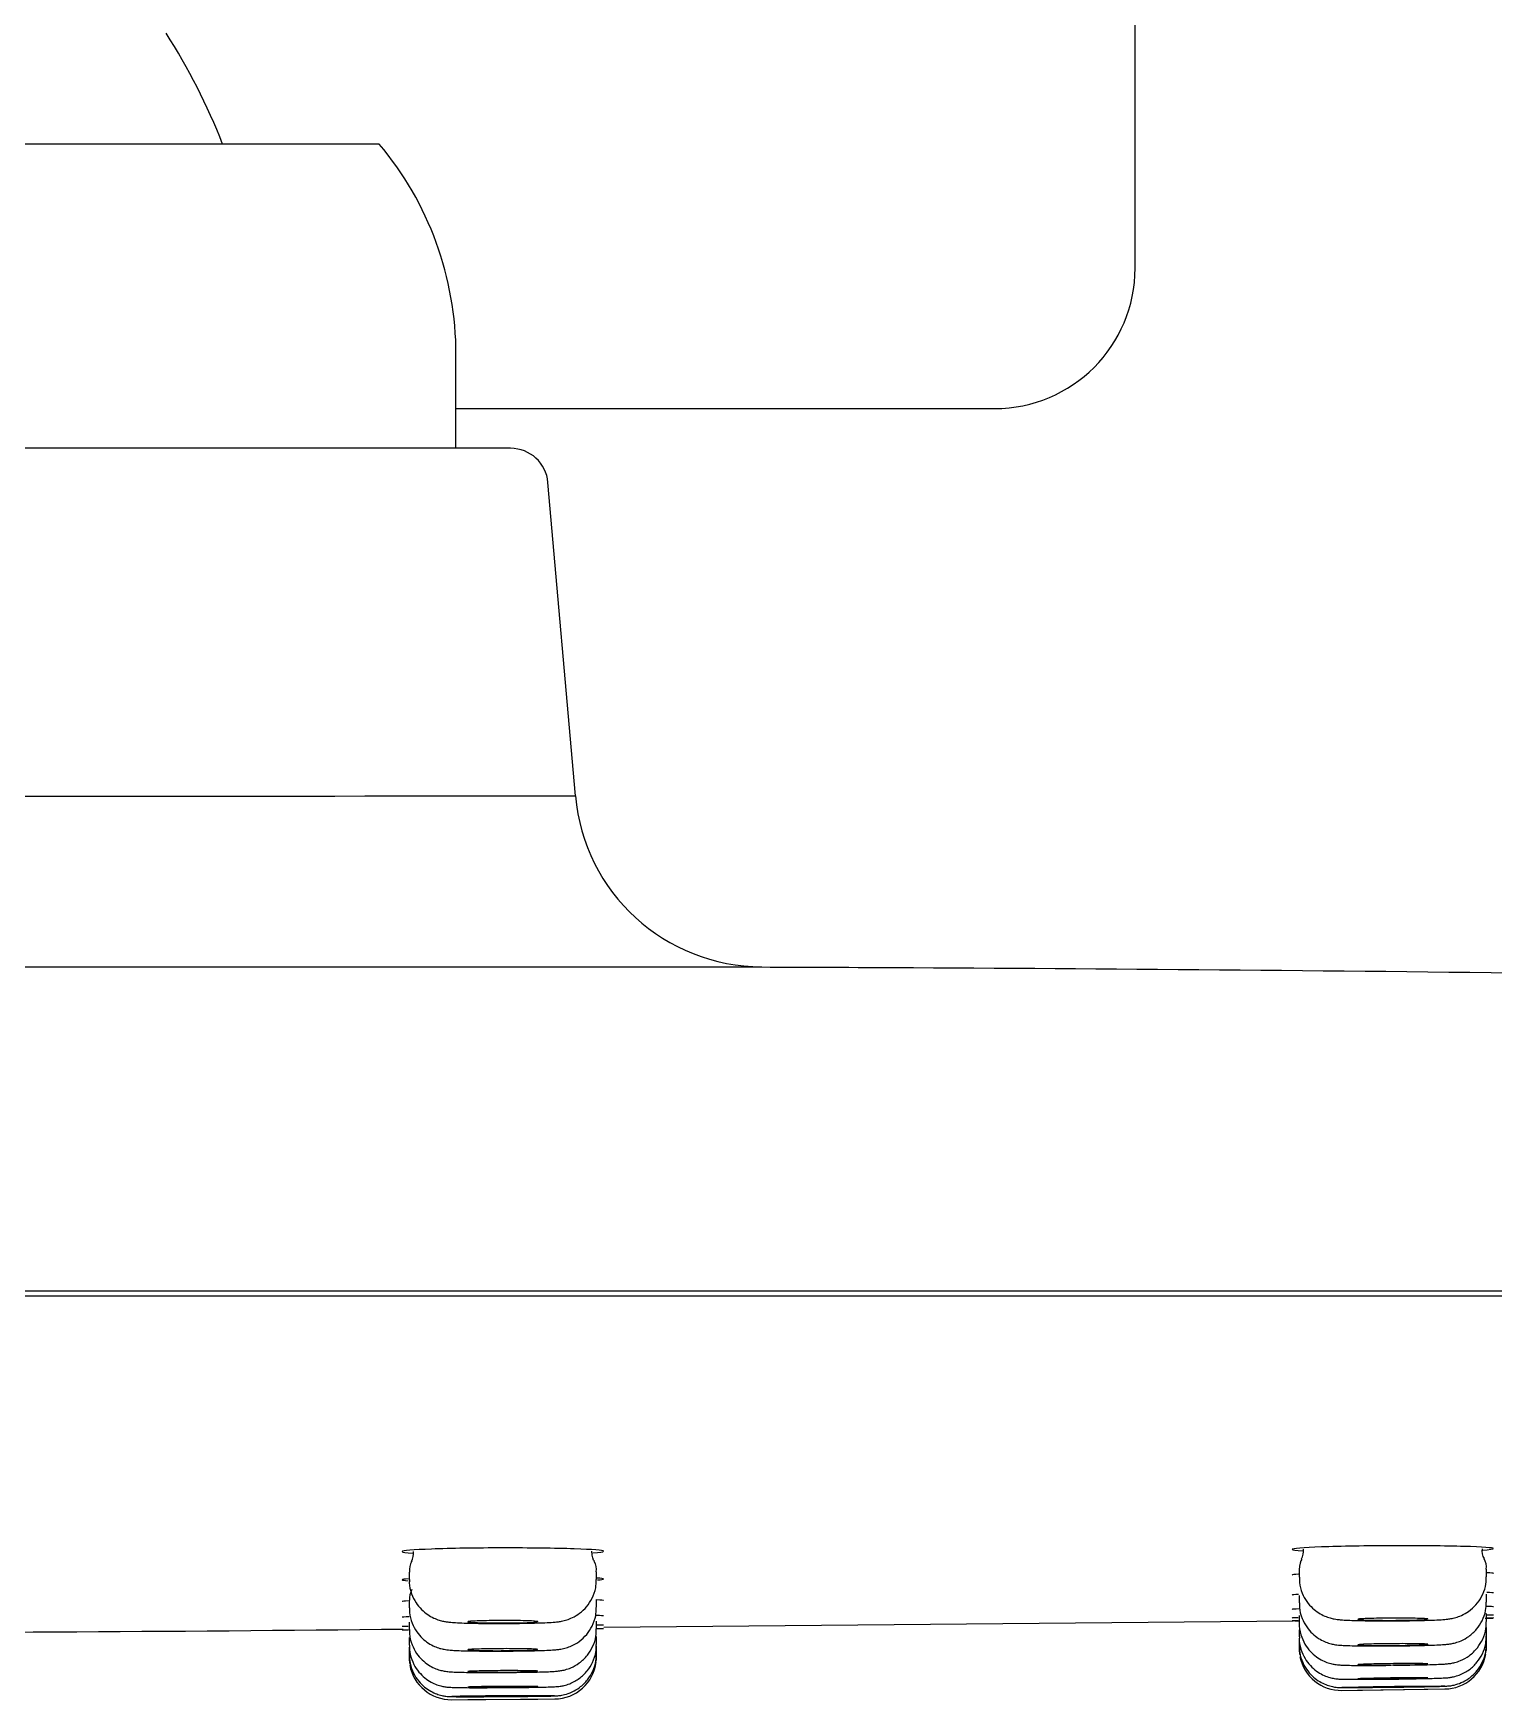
# Model space of a CAD drawing. Header units: millimetres. Extents: x -60 to 7633, y -2614 to 2146.
# Drawn here: x 1226.98 to 1258.16, y -2076.88 to -2041.29 of the extents above; entities that cross this region are included whole.
import ezdxf

# ---------------------------------------------------------------- set-up
doc = ezdxf.new("R2010")
doc.units = ezdxf.units.MM
doc.layers.get('0').update_dxf_attribs({"color": 250})

msp = doc.modelspace()

# ---------------------------------------------------------------- linework, layer by layer
at = {"linetype": 'Continuous'}
for p, q in [((1250.506, -2046.303), (1250.506, -1987.303)), ((1234.368, -2043.653), (1221.429, -2043.653)), ((1236.006, -2050.153), (1236.006, -2048.153)), ((1236.006, -2049.303), (1247.506, -2049.303)), ((1237.173, -2050.153), (1198.84, -2050.153)), ((1238.556, -2057.574), (1237.97, -2050.883)), ((1331.306, -2068.153), (1104.706, -2068.153)), ((1111.768, -2068.253), (1324.024, -2068.253)), ((1235.006, -2074.155), (1235.006, -2074.318)), ((1239.006, -2074.313), (1239.006, -2074.147)), ((1254.006, -2074.105), (1254.006, -2074.266)), ((1258.006, -2074.258), (1258.006, -2074.09)), ((1258.006, -2074.796), (1258.006, -2074.624)), ((1235.006, -2074.755), (1235.006, -2074.916)), ((1239.006, -2074.908), (1239.006, -2074.74)), ((1254.006, -2074.655), (1254.006, -2074.812)), ((1235.006, -2075.222), (1235.006, -2075.382)), ((1239.006, -2075.37), (1239.006, -2075.201)), ((1239.163, -2075.332), (1253.879, -2075.194)), ((1254.006, -2075.082), (1254.006, -2075.237)), ((1258.006, -2075.214), (1258.006, -2075.04)), ((1258.006, -2075.337), (1258.006, -2075.336)), ((1258.006, -2075.513), (1258.006, -2075.337)), ((1234.857, -2075.388), (1234.994, -2075.387)), ((1235.006, -2075.555), (1235.006, -2075.556)), ((1235.006, -2075.556), (1235.006, -2075.715)), ((1239.006, -2075.53), (1239.006, -2075.53)), ((1239.006, -2075.701), (1239.006, -2075.53)), ((1239.014, -2075.358), (1239.156, -2075.357)), ((1254.006, -2075.387), (1254.006, -2075.387)), ((1254.006, -2075.387), (1254.006, -2075.54)), ((1254.006, -2075.57), (1254.006, -2075.57)), ((1254.006, -2075.57), (1254.006, -2075.722)), ((1258.006, -2075.515), (1258.006, -2075.515)), ((1258.006, -2075.692), (1258.006, -2075.515)), ((1258.006, -2075.752), (1258.006, -2075.692)), ((1235.006, -2075.756), (1235.006, -2075.756)), ((1235.006, -2075.756), (1235.006, -2075.914)), ((1235.006, -2075.914), (1235.006, -2075.98)), ((1239.006, -2075.728), (1239.006, -2075.728)), ((1239.006, -2075.899), (1239.006, -2075.728)), ((1239.006, -2075.965), (1239.006, -2075.899)), ((1254.006, -2075.722), (1254.006, -2075.783)), ((1254.919, -2076.683), (1257.12, -2076.651)), ((1255.256, -2076.678), (1256.756, -2076.657)), ((1256.747, -2076.657), (1257.14, -2076.651)), ((1235.913, -2076.881), (1238.113, -2076.865)), ((1236.256, -2076.878), (1237.756, -2076.867))]:
    msp.add_line(p, q, dxfattribs=at)
for centre, radius, start, end in [((1218.006, -2048.803), 14, 21.5835, 32.4617), ((1229.006, -2048.153), 7, 0, 40.0052), ((1247.506, -2046.303), 3, 270, 0), ((1237.173, -2050.953), 0.8, 5, 90), ((1223.164, 16816.184), 18873.766, 269.9219634, 270.0467252), ((1242.541, -2057.227), 4, 185.0025, 269.9669), ((1225.639, 31288.039), 33349.27, 269.9447825, 270.0289889), ((1235.346, -2074.105), 0.336, 147.4797, 188.436), ((1234.782, -2073.76), 0.319, 328.5475, 7.6177), ((1238.685, -2074.098), 0.319, 350.7748, 32.4577), ((1253.773, -2073.705), 0.329, 328.8045, 6.7544), ((1258.191, -2073.708), 0.284, 169.3276, 214.372), ((1257.689, -2074.04), 0.316, 350.6325, 32.7656), ((1235.361, -2074.722), 0.351, 147.0161, 185.498), ((1257.664, -2075.294), 0.337, 352.6745, 6.9891), ((1218.223, -473.323), 1602.136, 270.0638, 270.595667), ((1235.906, -2075.981), 0.9, 179.759, 188.146), ((1238.106, -2075.965), 0.9, 355.1094, 0.2702), ((1254.906, -2075.783), 0.9, 179.7733, 188.3672), ((1254.906, -2075.783), 0.9, 191.2893, 270.8227), ((1257.106, -2075.752), 0.9, 270.8283, 349.8943), ((1257.106, -2075.752), 0.9, 354.6853, 0.2849), ((1235.906, -2075.981), 0.9, 190.1454, 270.4124), ((1238.106, -2075.965), 0.9, 270.4137, 353.0192)]:
    msp.add_arc(centre, radius, start, end, dxfattribs=at)
for points, knots in [([(1331.628, -2062.935), (1321.261, -2062.63), (1303.558, -2062.118), (1274.624, -2061.568), (1253.79, -2061.279), (1243.695, -2061.242), (1242.492, -2061.238)], [0, 0, 0, 0, 0.317256, 0.640857, 0.963208, 1, 1, 1, 1]), ([(1239.156, -2073.711), (1239.156, -2073.691), (1238.924, -2073.672), (1238.13, -2073.646), (1237.569, -2073.639), (1236.447, -2073.64), (1235.888, -2073.649), (1235.085, -2073.679), (1234.857, -2073.699), (1234.856, -2073.731), (1234.937, -2073.742), (1235.085, -2073.752)], [0, 0, 0, 0, 0.125, 0.125, 0.25, 0.25, 0.375, 0.375, 0.5, 0.5, 0.5737726, 0.5737726, 0.5737726, 0.5737726]), ([(1258.156, -2073.653), (1258.156, -2073.636), (1257.924, -2073.619), (1257.13, -2073.597), (1256.568, -2073.591), (1255.447, -2073.595), (1254.888, -2073.604), (1254.085, -2073.633), (1253.857, -2073.651), (1253.856, -2073.68), (1253.937, -2073.69), (1254.085, -2073.699)], [0, 0, 0, 0, 0.125, 0.125, 0.25, 0.25, 0.375, 0.375, 0.5, 0.5, 0.5737706, 0.5737706, 0.5737706, 0.5737706]), ([(1254.014, -2074.266), (1254.012, -2074.306), (1254.008, -2074.414), (1254.062, -2074.6), (1254.161, -2074.784), (1254.285, -2074.925), (1254.417, -2075.027), (1254.546, -2075.095), (1254.662, -2075.136), (1254.755, -2075.157), (1254.833, -2075.169), (1254.919, -2075.177), (1255.04, -2075.184), (1255.232, -2075.19), (1255.475, -2075.195), (1255.748, -2075.197), (1255.917, -2075.197), (1256.01, -2075.197)], [0, 0, 0, 0, 0.037588, 0.118244, 0.189082, 0.252569, 0.309511, 0.359942, 0.403264, 0.440189, 0.474591, 0.525964, 0.613711, 0.711193, 0.81421, 0.91326, 1, 1, 1, 1]), ([(1256.01, -2075.197), (1256.064, -2075.196), (1256.198, -2075.196), (1256.438, -2075.193), (1256.691, -2075.187), (1256.91, -2075.18), (1257.058, -2075.172), (1257.156, -2075.163), (1257.242, -2075.152), (1257.351, -2075.129), (1257.486, -2075.08), (1257.636, -2074.995), (1257.788, -2074.859), (1257.912, -2074.678), (1257.993, -2074.47), (1258, -2074.334), (1258.002, -2074.26)], [0, 0, 0, 0, 0.050399, 0.147502, 0.245538, 0.345042, 0.447518, 0.507646, 0.552957, 0.599332, 0.643473, 0.705039, 0.778168, 0.850876, 0.930159, 1, 1, 1, 1]), ([(1234.984, -2074.299), (1234.901, -2074.306), (1234.857, -2074.313), (1234.856, -2074.327), (1234.902, -2074.334), (1234.988, -2074.34)], [0.4450983, 0.4450983, 0.4450983, 0.4450983, 0.5, 0.5, 0.5555663, 0.5555663, 0.5555663, 0.5555663]), ([(1235.013, -2074.316), (1235.011, -2074.341), (1235.003, -2074.438), (1235.049, -2074.615), (1235.142, -2074.807), (1235.263, -2074.956), (1235.394, -2075.064), (1235.524, -2075.138), (1235.643, -2075.183), (1235.741, -2075.207), (1235.824, -2075.22), (1235.912, -2075.23), (1236.036, -2075.238), (1236.229, -2075.245), (1236.473, -2075.251), (1236.747, -2075.254), (1236.915, -2075.254), (1237.007, -2075.254)], [0, 0, 0, 0, 0.023195, 0.106037, 0.178511, 0.243364, 0.30162, 0.353434, 0.398356, 0.436909, 0.473307, 0.525111, 0.612314, 0.710637, 0.814676, 0.914405, 1, 1, 1, 1]), ([(1237.007, -2075.254), (1237.061, -2075.254), (1237.195, -2075.253), (1237.436, -2075.25), (1237.69, -2075.245), (1237.911, -2075.237), (1238.061, -2075.229), (1238.164, -2075.219), (1238.254, -2075.207), (1238.369, -2075.18), (1238.506, -2075.126), (1238.655, -2075.037), (1238.803, -2074.897), (1238.922, -2074.714), (1238.996, -2074.51), (1239, -2074.381), (1239.001, -2074.315)], [0, 0, 0, 0, 0.050577, 0.148036, 0.246496, 0.346532, 0.449947, 0.510028, 0.557227, 0.604218, 0.650809, 0.713253, 0.784372, 0.858378, 0.938173, 1, 1, 1, 1]), ([(1235.014, -2074.916), (1235.012, -2074.953), (1235.007, -2075.059), (1235.059, -2075.242), (1235.157, -2075.428), (1235.28, -2075.571), (1235.412, -2075.674), (1235.541, -2075.743), (1235.657, -2075.785), (1235.75, -2075.806), (1235.823, -2075.817), (1235.896, -2075.824), (1235.997, -2075.83), (1236.156, -2075.836), (1236.378, -2075.84), (1236.633, -2075.843), (1236.859, -2075.843), (1236.977, -2075.843), (1237.011, -2075.843)], [0, 0, 0, 0, 0.034439, 0.115191, 0.186031, 0.249467, 0.30633, 0.356651, 0.399791, 0.435644, 0.466823, 0.509, 0.581359, 0.679591, 0.773353, 0.871855, 0.968905, 1, 1, 1, 1]), ([(1237.011, -2075.843), (1237.064, -2075.842), (1237.198, -2075.842), (1237.437, -2075.839), (1237.689, -2075.834), (1237.906, -2075.828), (1238.054, -2075.821), (1238.151, -2075.813), (1238.238, -2075.803), (1238.354, -2075.778), (1238.493, -2075.727), (1238.649, -2075.637), (1238.802, -2075.493), (1238.923, -2075.307), (1238.996, -2075.103), (1239, -2074.975), (1239, -2074.909)], [0, 0, 0, 0, 0.050103, 0.14663, 0.244029, 0.342776, 0.444034, 0.506905, 0.555757, 0.602292, 0.646429, 0.711069, 0.786337, 0.859601, 0.939019, 1, 1, 1, 1]), ([(1254.014, -2074.812), (1254.012, -2074.849), (1254.007, -2074.955), (1254.06, -2075.139), (1254.158, -2075.325), (1254.281, -2075.468), (1254.413, -2075.571), (1254.543, -2075.64), (1254.659, -2075.681), (1254.752, -2075.702), (1254.822, -2075.712), (1254.89, -2075.718), (1254.98, -2075.723), (1255.127, -2075.728), (1255.34, -2075.732), (1255.59, -2075.733), (1255.831, -2075.733), (1255.965, -2075.732), (1256.017, -2075.732)], [0, 0, 0, 0, 0.034622, 0.115103, 0.185677, 0.248854, 0.305462, 0.355525, 0.398395, 0.433562, 0.462962, 0.500048, 0.56571, 0.663168, 0.756447, 0.854468, 0.951352, 1, 1, 1, 1]), ([(1256.017, -2075.732), (1256.071, -2075.731), (1256.205, -2075.73), (1256.443, -2075.726), (1256.693, -2075.721), (1256.908, -2075.714), (1257.055, -2075.707), (1257.151, -2075.7), (1257.235, -2075.69), (1257.348, -2075.666), (1257.483, -2075.619), (1257.644, -2075.528), (1257.8, -2075.383), (1257.923, -2075.195), (1257.996, -2074.991), (1258, -2074.863), (1258.001, -2074.797)], [0, 0, 0, 0, 0.049998, 0.146312, 0.24345, 0.341856, 0.442482, 0.506899, 0.558642, 0.597928, 0.64265, 0.708538, 0.786475, 0.859323, 0.938648, 1, 1, 1, 1]), ([(1237.756, -2075.215), (1237.756, -2075.214), (1237.755, -2075.213), (1237.751, -2075.212), (1237.742, -2075.209), (1237.718, -2075.206), (1237.681, -2075.203), (1237.644, -2075.201), (1237.594, -2075.199), (1237.534, -2075.197), (1237.474, -2075.195), (1237.403, -2075.193), (1237.328, -2075.192), (1237.252, -2075.191), (1237.169, -2075.19), (1237.085, -2075.19), (1237.002, -2075.19), (1236.916, -2075.19), (1236.834, -2075.191), (1236.752, -2075.192), (1236.673, -2075.193), (1236.602, -2075.195), (1236.532, -2075.197), (1236.468, -2075.199), (1236.416, -2075.201), (1236.364, -2075.203), (1236.323, -2075.206), (1236.296, -2075.209), (1236.269, -2075.212), (1236.256, -2075.215), (1236.257, -2075.218), (1236.257, -2075.221), (1236.273, -2075.224), (1236.301, -2075.226), (1236.33, -2075.229), (1236.373, -2075.232), (1236.426, -2075.234), (1236.479, -2075.236), (1236.544, -2075.238), (1236.616, -2075.239), (1236.688, -2075.241), (1236.768, -2075.242), (1236.85, -2075.242), (1236.901, -2075.242), (1236.954, -2075.242), (1237.006, -2075.242)], [0.2501415, 0.2501415, 0.2501415, 0.2501415, 0.2684693, 0.2684693, 0.2684693, 0.3222224, 0.3222224, 0.3222224, 0.3759661, 0.3759661, 0.3759661, 0.4296832, 0.4296832, 0.4296832, 0.4833678, 0.4833678, 0.4833678, 0.5370284, 0.5370284, 0.5370284, 0.5906844, 0.5906844, 0.5906844, 0.644357, 0.644357, 0.644357, 0.6980605, 0.6980605, 0.6980605, 0.7517953, 0.7517953, 0.7517953, 0.8055479, 0.8055479, 0.8055479, 0.8592969, 0.8592969, 0.8592969, 0.9130228, 0.9130228, 0.9130228, 0.9667163, 0.9667163, 0.9667163, 1, 1, 1, 1]), ([(1237.006, -2075.242), (1237.09, -2075.242), (1237.175, -2075.241), (1237.255, -2075.24), (1237.334, -2075.239), (1237.409, -2075.238), (1237.475, -2075.236), (1237.54, -2075.234), (1237.598, -2075.231), (1237.642, -2075.229), (1237.687, -2075.226), (1237.72, -2075.223), (1237.738, -2075.221)], [0, 0, 0, 0, 0.0536666, 0.0536666, 0.0536666, 0.1073322, 0.1073322, 0.1073322, 0.1610142, 0.1610142, 0.1610142, 0.2147279, 0.2147279, 0.2147279, 0.2147279]), ([(1254.008, -2075.234), (1254.008, -2075.239), (1253.997, -2075.322), (1254.035, -2075.49), (1254.12, -2075.691), (1254.238, -2075.849), (1254.368, -2075.965), (1254.5, -2076.045), (1254.622, -2076.094), (1254.725, -2076.121), (1254.799, -2076.133), (1254.854, -2076.138), (1254.917, -2076.142), (1255.007, -2076.146), (1255.168, -2076.148), (1255.391, -2076.15), (1255.658, -2076.149), (1255.832, -2076.148), (1255.933, -2076.147)], [0, 0, 0, 0, 0.004952, 0.091624, 0.16688, 0.233868, 0.293933, 0.347306, 0.393583, 0.431525, 0.461239, 0.486716, 0.526333, 0.603455, 0.701296, 0.804813, 0.903678, 1, 1, 1, 1]), ([(1256.756, -2075.16), (1256.756, -2075.159), (1256.755, -2075.158), (1256.751, -2075.157), (1256.742, -2075.154), (1256.718, -2075.152), (1256.681, -2075.149), (1256.644, -2075.147), (1256.594, -2075.145), (1256.534, -2075.144), (1256.474, -2075.142), (1256.403, -2075.141), (1256.328, -2075.14), (1256.252, -2075.139), (1256.169, -2075.138), (1256.085, -2075.138), (1256.002, -2075.138), (1255.916, -2075.139), (1255.834, -2075.14), (1255.752, -2075.141), (1255.673, -2075.142), (1255.602, -2075.144), (1255.532, -2075.145), (1255.468, -2075.148), (1255.416, -2075.15), (1255.364, -2075.152), (1255.323, -2075.155), (1255.296, -2075.157), (1255.269, -2075.16), (1255.256, -2075.163), (1255.257, -2075.165), (1255.257, -2075.168), (1255.273, -2075.171), (1255.301, -2075.173), (1255.33, -2075.176), (1255.373, -2075.178), (1255.426, -2075.18), (1255.479, -2075.182), (1255.544, -2075.183), (1255.616, -2075.184), (1255.688, -2075.185), (1255.768, -2075.186), (1255.85, -2075.186), (1255.901, -2075.186), (1255.954, -2075.186), (1256.006, -2075.186)], [0.2501458, 0.2501458, 0.2501458, 0.2501458, 0.2684981, 0.2684981, 0.2684981, 0.3222428, 0.3222428, 0.3222428, 0.3759764, 0.3759764, 0.3759764, 0.4296862, 0.4296862, 0.4296862, 0.4833697, 0.4833697, 0.4833697, 0.5370357, 0.5370357, 0.5370357, 0.590701, 0.590701, 0.590701, 0.6443829, 0.6443829, 0.6443829, 0.6980916, 0.6980916, 0.6980916, 0.7518253, 0.7518253, 0.7518253, 0.8055711, 0.8055711, 0.8055711, 0.8593105, 0.8593105, 0.8593105, 0.9130279, 0.9130279, 0.9130279, 0.9667179, 0.9667179, 0.9667179, 1, 1, 1, 1]), ([(1256.006, -2075.186), (1256.09, -2075.186), (1256.175, -2075.185), (1256.255, -2075.184), (1256.334, -2075.183), (1256.409, -2075.181), (1256.475, -2075.179), (1256.54, -2075.177), (1256.598, -2075.175), (1256.642, -2075.173), (1256.687, -2075.17), (1256.72, -2075.167), (1256.738, -2075.165)], [0, 0, 0, 0, 0.0536764, 0.0536764, 0.0536764, 0.1073517, 0.1073517, 0.1073517, 0.1610425, 0.1610425, 0.1610425, 0.2147599, 0.2147599, 0.2147599, 0.2147599]), ([(1256.023, -2076.146), (1256.077, -2076.146), (1256.209, -2076.144), (1256.446, -2076.14), (1256.694, -2076.135), (1256.905, -2076.129), (1257.054, -2076.123), (1257.142, -2076.117), (1257.226, -2076.109), (1257.337, -2076.087), (1257.476, -2076.041), (1257.65, -2075.944), (1257.815, -2075.785), (1257.935, -2075.586), (1258, -2075.389), (1258, -2075.269), (1257.999, -2075.215)], [0, 0, 0, 0, 0.049509, 0.144864, 0.240927, 0.338053, 0.436648, 0.510685, 0.560808, 0.595014, 0.639853, 0.71214, 0.797004, 0.870063, 0.949376, 1, 1, 1, 1]), ([(1235.014, -2075.381), (1235.012, -2075.416), (1235.006, -2075.52), (1235.057, -2075.702), (1235.154, -2075.889), (1235.277, -2076.033), (1235.408, -2076.137), (1235.537, -2076.207), (1235.654, -2076.249), (1235.747, -2076.27), (1235.813, -2076.28), (1235.872, -2076.285), (1235.951, -2076.29), (1236.079, -2076.294), (1236.282, -2076.298), (1236.524, -2076.3), (1236.782, -2076.3), (1236.936, -2076.299), (1237.014, -2076.299)], [0, 0, 0, 0, 0.031669, 0.112148, 0.182656, 0.245732, 0.302218, 0.352135, 0.394849, 0.429244, 0.456085, 0.485404, 0.539549, 0.641176, 0.734198, 0.832207, 0.928564, 1, 1, 1, 1]), ([(1237.014, -2076.299), (1237.067, -2076.299), (1237.2, -2076.298), (1237.438, -2076.295), (1237.687, -2076.291), (1237.9, -2076.286), (1238.05, -2076.28), (1238.141, -2076.274), (1238.228, -2076.265), (1238.344, -2076.242), (1238.483, -2076.194), (1238.652, -2076.098), (1238.814, -2075.943), (1238.933, -2075.747), (1239, -2075.549), (1239, -2075.427), (1238.999, -2075.371)], [0, 0, 0, 0, 0.04954, 0.144963, 0.241126, 0.338408, 0.437356, 0.509516, 0.561845, 0.598402, 0.64314, 0.713736, 0.79531, 0.868519, 0.94777, 1, 1, 1, 1]), ([(1237.016, -2076.623), (1237.069, -2076.623), (1237.202, -2076.622), (1237.437, -2076.619), (1237.685, -2076.616), (1237.893, -2076.612), (1238.06, -2076.606), (1238.129, -2076.604), (1238.23, -2076.594), (1238.324, -2076.577), (1238.469, -2076.532), (1238.645, -2076.434), (1238.811, -2076.275), (1238.93, -2076.083), (1238.999, -2075.884), (1239, -2075.761), (1238.999, -2075.702)], [0, 0, 0, 0, 0.048869, 0.142982, 0.237701, 0.333312, 0.429779, 0.534218, 0.563011, 0.593618, 0.637381, 0.718097, 0.794865, 0.867333, 0.945803, 1, 1, 1, 1]), ([(1254.014, -2075.54), (1254.011, -2075.57), (1254.004, -2075.671), (1254.054, -2075.852), (1254.149, -2076.041), (1254.272, -2076.187), (1254.404, -2076.293), (1254.534, -2076.364), (1254.653, -2076.407), (1254.749, -2076.428), (1254.815, -2076.437), (1254.859, -2076.441), (1254.904, -2076.443), (1254.971, -2076.445), (1255.097, -2076.446), (1255.299, -2076.446), (1255.546, -2076.445), (1255.8, -2076.443), (1255.952, -2076.441), (1256.027, -2076.44)], [0, 0, 0, 0, 0.027401, 0.107454, 0.177436, 0.239959, 0.295924, 0.345371, 0.387771, 0.421709, 0.446272, 0.465199, 0.492172, 0.54985, 0.643022, 0.742858, 0.837785, 0.931556, 1, 1, 1, 1]), ([(1256.756, -2075.699), (1256.756, -2075.698), (1256.755, -2075.697), (1256.751, -2075.696), (1256.742, -2075.694), (1256.717, -2075.692), (1256.681, -2075.691), (1256.644, -2075.689), (1256.594, -2075.688), (1256.534, -2075.687), (1256.474, -2075.686), (1256.403, -2075.685), (1256.328, -2075.685), (1256.252, -2075.684), (1256.169, -2075.684), (1256.085, -2075.685), (1256.002, -2075.685), (1255.916, -2075.686), (1255.834, -2075.687), (1255.752, -2075.688), (1255.673, -2075.69), (1255.602, -2075.691), (1255.531, -2075.693), (1255.468, -2075.695), (1255.416, -2075.697), (1255.364, -2075.699), (1255.323, -2075.701), (1255.296, -2075.703), (1255.269, -2075.706), (1255.256, -2075.708), (1255.257, -2075.71), (1255.257, -2075.712), (1255.273, -2075.714), (1255.302, -2075.716), (1255.33, -2075.718), (1255.373, -2075.719), (1255.426, -2075.721), (1255.479, -2075.722), (1255.544, -2075.723), (1255.616, -2075.723), (1255.688, -2075.724), (1255.768, -2075.724), (1255.85, -2075.724), (1255.901, -2075.724), (1255.954, -2075.724), (1256.006, -2075.723)], [0.2501521, 0.2501521, 0.2501521, 0.2501521, 0.2685422, 0.2685422, 0.2685422, 0.3222717, 0.3222717, 0.3222717, 0.3759884, 0.3759884, 0.3759884, 0.4296868, 0.4296868, 0.4296868, 0.4833695, 0.4833695, 0.4833695, 0.5370459, 0.5370459, 0.5370459, 0.590728, 0.590728, 0.590728, 0.6444259, 0.6444259, 0.6444259, 0.6981426, 0.6981426, 0.6981426, 0.7518728, 0.7518728, 0.7518728, 0.8056051, 0.8056051, 0.8056051, 0.8593269, 0.8593269, 0.8593269, 0.9130308, 0.9130308, 0.9130308, 0.9667169, 0.9667169, 0.9667169, 1, 1, 1, 1]), ([(1256.006, -2075.723), (1256.09, -2075.723), (1256.176, -2075.722), (1256.255, -2075.72), (1256.334, -2075.719), (1256.409, -2075.717), (1256.475, -2075.715), (1256.54, -2075.714), (1256.598, -2075.712), (1256.642, -2075.709), (1256.687, -2075.707), (1256.72, -2075.705), (1256.738, -2075.703)], [0, 0, 0, 0, 0.0536926, 0.0536926, 0.0536926, 0.1073843, 0.1073843, 0.1073843, 0.1610888, 0.1610888, 0.1610888, 0.2148107, 0.2148107, 0.2148107, 0.2148107]), ([(1256.027, -2076.44), (1256.081, -2076.44), (1256.213, -2076.438), (1256.448, -2076.434), (1256.694, -2076.429), (1256.901, -2076.424), (1257.065, -2076.418), (1257.131, -2076.416), (1257.226, -2076.406), (1257.316, -2076.39), (1257.463, -2076.346), (1257.641, -2076.249), (1257.809, -2076.09), (1257.928, -2075.901), (1257.998, -2075.7), (1258, -2075.575), (1258, -2075.514)], [0, 0, 0, 0, 0.048909, 0.143094, 0.237863, 0.333491, 0.429854, 0.533572, 0.560639, 0.589896, 0.633976, 0.717283, 0.792899, 0.865079, 0.943506, 1, 1, 1, 1]), ([(1256.03, -2076.614), (1256.083, -2076.613), (1256.214, -2076.611), (1256.448, -2076.608), (1256.692, -2076.603), (1256.896, -2076.599), (1257.05, -2076.595), (1257.115, -2076.593), (1257.169, -2076.59), (1257.234, -2076.584), (1257.336, -2076.566), (1257.474, -2076.519), (1257.646, -2076.423), (1257.804, -2076.276), (1257.927, -2076.082), (1257.998, -2075.881), (1258, -2075.755), (1258, -2075.693)], [0, 0, 0, 0, 0.048098, 0.140705, 0.233772, 0.327493, 0.421249, 0.518322, 0.550516, 0.566414, 0.599265, 0.653879, 0.712969, 0.795304, 0.865968, 0.943435, 1, 1, 1, 1]), ([(1235.013, -2075.716), (1235.014, -2075.789), (1235.019, -2075.922), (1235.096, -2076.123), (1235.206, -2076.29), (1235.334, -2076.416), (1235.466, -2076.504), (1235.591, -2076.561), (1235.699, -2076.593), (1235.781, -2076.607), (1235.833, -2076.613), (1235.877, -2076.616), (1235.942, -2076.619), (1236.048, -2076.622), (1236.236, -2076.624), (1236.466, -2076.625), (1236.739, -2076.624), (1236.914, -2076.623), (1237.016, -2076.623)], [0, 0, 0, 0, 0.066878, 0.141972, 0.208423, 0.267992, 0.32106, 0.367381, 0.406016, 0.435572, 0.456333, 0.479439, 0.524297, 0.622608, 0.714559, 0.811382, 0.906141, 1, 1, 1, 1]), ([(1235.014, -2075.915), (1235.015, -2075.985), (1235.017, -2076.115), (1235.091, -2076.314), (1235.2, -2076.483), (1235.328, -2076.611), (1235.46, -2076.7), (1235.586, -2076.759), (1235.696, -2076.791), (1235.782, -2076.806), (1235.835, -2076.812), (1235.865, -2076.814), (1235.894, -2076.815), (1235.925, -2076.816), (1235.953, -2076.816), (1235.969, -2076.816)], [0, 0, 0, 0, 0.0681829, 0.1494203, 0.2211945, 0.2855083, 0.3428016, 0.392835, 0.4348087, 0.466912, 0.4872137, 0.5016671, 0.5214454, 0.5651499, 0.6077476, 0.6077476, 0.6077476, 0.6077476]), ([(1237.756, -2075.81), (1237.756, -2075.809), (1237.755, -2075.808), (1237.751, -2075.807), (1237.742, -2075.805), (1237.717, -2075.803), (1237.681, -2075.801), (1237.644, -2075.799), (1237.594, -2075.797), (1237.534, -2075.796), (1237.474, -2075.794), (1237.403, -2075.793), (1237.328, -2075.792), (1237.252, -2075.792), (1237.169, -2075.791), (1237.085, -2075.791), (1237.002, -2075.791), (1236.916, -2075.792), (1236.834, -2075.793), (1236.752, -2075.794), (1236.673, -2075.795), (1236.602, -2075.796), (1236.532, -2075.798), (1236.468, -2075.8), (1236.416, -2075.802), (1236.364, -2075.804), (1236.323, -2075.806), (1236.296, -2075.809), (1236.269, -2075.811), (1236.256, -2075.813), (1236.257, -2075.816), (1236.257, -2075.818), (1236.273, -2075.82), (1236.301, -2075.822), (1236.33, -2075.824), (1236.373, -2075.826), (1236.426, -2075.828), (1236.479, -2075.83), (1236.544, -2075.831), (1236.616, -2075.832), (1236.688, -2075.833), (1236.768, -2075.833), (1236.85, -2075.834), (1236.901, -2075.834), (1236.954, -2075.834), (1237.006, -2075.833)], [0.2501452, 0.2501452, 0.2501452, 0.2501452, 0.268507, 0.268507, 0.268507, 0.3222428, 0.3222428, 0.3222428, 0.3759693, 0.3759693, 0.3759693, 0.4296768, 0.4296768, 0.4296768, 0.4833637, 0.4833637, 0.4833637, 0.5370377, 0.5370377, 0.5370377, 0.5907121, 0.5907121, 0.5907121, 0.6444002, 0.6444002, 0.6444002, 0.6981092, 0.6981092, 0.6981092, 0.7518371, 0.7518371, 0.7518371, 0.8055736, 0.8055736, 0.8055736, 0.8593045, 0.8593045, 0.8593045, 0.9130181, 0.9130181, 0.9130181, 0.9667105, 0.9667105, 0.9667105, 1, 1, 1, 1]), ([(1237.006, -2075.833), (1237.09, -2075.833), (1237.175, -2075.832), (1237.255, -2075.831), (1237.334, -2075.83), (1237.409, -2075.829), (1237.475, -2075.827), (1237.54, -2075.825), (1237.598, -2075.823), (1237.642, -2075.821), (1237.687, -2075.819), (1237.72, -2075.817), (1237.738, -2075.814)], [0, 0, 0, 0, 0.0536831, 0.0536831, 0.0536831, 0.1073654, 0.1073654, 0.1073654, 0.16106, 0.16106, 0.16106, 0.2147754, 0.2147754, 0.2147754, 0.2147754]), ([(1238.087, -2076.801), (1238.103, -2076.8), (1238.13, -2076.799), (1238.167, -2076.798), (1238.234, -2076.791), (1238.344, -2076.771), (1238.49, -2076.719), (1238.662, -2076.617), (1238.817, -2076.467), (1238.935, -2076.271), (1239, -2076.074), (1239, -2075.954), (1238.999, -2075.899)], [0.4717169, 0.4717169, 0.4717169, 0.4717169, 0.5176398, 0.5503144, 0.5671128, 0.6020607, 0.6607412, 0.7221916, 0.8008352, 0.8726, 0.9502284, 1, 1, 1, 1]), ([(1254.013, -2075.724), (1254.014, -2075.8), (1254.02, -2075.935), (1254.099, -2076.138), (1254.211, -2076.304), (1254.34, -2076.428), (1254.472, -2076.516), (1254.598, -2076.571), (1254.707, -2076.602), (1254.792, -2076.616), (1254.844, -2076.621), (1254.873, -2076.622), (1254.9, -2076.623), (1254.946, -2076.624), (1255.034, -2076.624), (1255.18, -2076.624), (1255.286, -2076.623), (1255.332, -2076.622)], [0, 0, 0, 0, 0.090771, 0.18876, 0.275461, 0.353153, 0.422316, 0.482625, 0.533086, 0.571493, 0.595397, 0.612061, 0.634611, 0.683438, 0.813572, 0.931602, 1, 1, 1, 1]), ([(1237.756, -2076.272), (1237.756, -2076.272), (1237.755, -2076.271), (1237.751, -2076.271), (1237.742, -2076.269), (1237.717, -2076.267), (1237.681, -2076.266), (1237.644, -2076.265), (1237.594, -2076.263), (1237.534, -2076.263), (1237.474, -2076.262), (1237.403, -2076.261), (1237.328, -2076.261), (1237.252, -2076.26), (1237.169, -2076.26), (1237.085, -2076.26), (1237.002, -2076.261), (1236.916, -2076.261), (1236.834, -2076.262), (1236.752, -2076.263), (1236.673, -2076.264), (1236.602, -2076.265), (1236.531, -2076.267), (1236.468, -2076.268), (1236.416, -2076.27), (1236.364, -2076.272), (1236.323, -2076.273), (1236.296, -2076.275), (1236.269, -2076.277), (1236.256, -2076.279), (1236.257, -2076.281), (1236.257, -2076.282), (1236.273, -2076.284), (1236.301, -2076.286), (1236.33, -2076.287), (1236.373, -2076.288), (1236.426, -2076.289), (1236.479, -2076.291), (1236.544, -2076.291), (1236.616, -2076.292), (1236.688, -2076.292), (1236.768, -2076.293), (1236.85, -2076.293), (1236.901, -2076.293), (1236.954, -2076.292), (1237.006, -2076.292)], [0.2501459, 0.2501459, 0.2501459, 0.2501459, 0.2685291, 0.2685291, 0.2685291, 0.322251, 0.322251, 0.322251, 0.375965, 0.375965, 0.375965, 0.429667, 0.429667, 0.429667, 0.483358, 0.483358, 0.483358, 0.5370437, 0.5370437, 0.5370437, 0.5907324, 0.5907324, 0.5907324, 0.6444311, 0.6444311, 0.6444311, 0.6981422, 0.6981422, 0.6981422, 0.751863, 0.751863, 0.751863, 0.8055861, 0.8055861, 0.8055861, 0.8593033, 0.8593033, 0.8593033, 0.913009, 0.913009, 0.913009, 0.9667027, 0.9667027, 0.9667027, 1, 1, 1, 1]), ([(1237.006, -2076.292), (1237.09, -2076.292), (1237.176, -2076.291), (1237.255, -2076.29), (1237.334, -2076.289), (1237.409, -2076.288), (1237.475, -2076.286), (1237.541, -2076.285), (1237.598, -2076.283), (1237.642, -2076.281), (1237.687, -2076.28), (1237.72, -2076.278), (1237.738, -2076.276)], [0, 0, 0, 0, 0.0536951, 0.0536951, 0.0536951, 0.1073896, 0.1073896, 0.1073896, 0.1610923, 0.1610923, 0.1610923, 0.214807, 0.214807, 0.214807, 0.214807]), ([(1256.756, -2076.118), (1256.756, -2076.117), (1256.755, -2076.117), (1256.751, -2076.116), (1256.742, -2076.115), (1256.717, -2076.113), (1256.681, -2076.112), (1256.644, -2076.111), (1256.594, -2076.111), (1256.534, -2076.11), (1256.474, -2076.11), (1256.403, -2076.109), (1256.328, -2076.109), (1256.252, -2076.11), (1256.169, -2076.11), (1256.085, -2076.111), (1256.002, -2076.111), (1255.916, -2076.112), (1255.834, -2076.114), (1255.752, -2076.115), (1255.673, -2076.116), (1255.602, -2076.118), (1255.531, -2076.12), (1255.468, -2076.121), (1255.416, -2076.123), (1255.364, -2076.125), (1255.323, -2076.127), (1255.296, -2076.129), (1255.269, -2076.13), (1255.256, -2076.132), (1255.257, -2076.134), (1255.257, -2076.135), (1255.273, -2076.137), (1255.302, -2076.138), (1255.33, -2076.139), (1255.373, -2076.14), (1255.426, -2076.141), (1255.479, -2076.142), (1255.544, -2076.142), (1255.616, -2076.142), (1255.688, -2076.142), (1255.768, -2076.142), (1255.85, -2076.141), (1255.901, -2076.141), (1255.954, -2076.141), (1256.006, -2076.14)], [0.2501531, 0.2501531, 0.2501531, 0.2501531, 0.2685642, 0.2685642, 0.2685642, 0.3222805, 0.3222805, 0.3222805, 0.3759853, 0.3759853, 0.3759853, 0.4296783, 0.4296783, 0.4296783, 0.4833644, 0.4833644, 0.4833644, 0.5370516, 0.5370516, 0.5370516, 0.5907473, 0.5907473, 0.5907473, 0.6444556, 0.6444556, 0.6444556, 0.6981747, 0.6981747, 0.6981747, 0.7518984, 0.7518984, 0.7518984, 0.805618, 0.805618, 0.805618, 0.8593268, 0.8593268, 0.8593268, 0.9130228, 0.9130228, 0.9130228, 0.9667098, 0.9667098, 0.9667098, 1, 1, 1, 1]), ([(1256.756, -2076.417), (1256.756, -2076.417), (1256.755, -2076.417), (1256.751, -2076.416), (1256.742, -2076.415), (1256.717, -2076.415), (1256.681, -2076.414), (1256.644, -2076.414), (1256.594, -2076.413), (1256.534, -2076.413), (1256.474, -2076.413), (1256.403, -2076.414), (1256.328, -2076.414), (1256.252, -2076.415), (1256.169, -2076.415), (1256.085, -2076.416), (1256.002, -2076.417), (1255.916, -2076.418), (1255.834, -2076.42), (1255.752, -2076.421), (1255.673, -2076.422), (1255.602, -2076.424), (1255.531, -2076.425), (1255.468, -2076.427), (1255.416, -2076.428), (1255.364, -2076.43), (1255.323, -2076.431), (1255.296, -2076.433), (1255.269, -2076.434), (1255.256, -2076.435), (1255.257, -2076.436), (1255.257, -2076.437), (1255.273, -2076.438), (1255.302, -2076.439), (1255.33, -2076.44), (1255.373, -2076.44), (1255.426, -2076.44), (1255.479, -2076.44), (1255.544, -2076.44), (1255.616, -2076.44), (1255.688, -2076.44), (1255.768, -2076.439), (1255.85, -2076.438), (1255.901, -2076.438), (1255.954, -2076.437), (1256.006, -2076.436)], [0.2501503, 0.2501503, 0.2501503, 0.2501503, 0.2685676, 0.2685676, 0.2685676, 0.3222736, 0.3222736, 0.3222736, 0.3759714, 0.3759714, 0.3759714, 0.4296638, 0.4296638, 0.4296638, 0.483356, 0.483356, 0.483356, 0.5370534, 0.5370534, 0.5370534, 0.5907589, 0.5907589, 0.5907589, 0.6444723, 0.6444723, 0.6444723, 0.6981895, 0.6981895, 0.6981895, 0.7519051, 0.7519051, 0.7519051, 0.805614, 0.805614, 0.805614, 0.8593143, 0.8593143, 0.8593143, 0.9130077, 0.9130077, 0.9130077, 0.9666991, 0.9666991, 0.9666991, 1, 1, 1, 1]), ([(1256.006, -2076.14), (1256.09, -2076.139), (1256.176, -2076.138), (1256.255, -2076.137), (1256.334, -2076.135), (1256.409, -2076.134), (1256.475, -2076.132), (1256.541, -2076.13), (1256.598, -2076.128), (1256.642, -2076.127), (1256.687, -2076.125), (1256.72, -2076.123), (1256.738, -2076.121)], [0, 0, 0, 0, 0.053704, 0.053704, 0.053704, 0.1074075, 0.1074075, 0.1074075, 0.1611199, 0.1611199, 0.1611199, 0.2148413, 0.2148413, 0.2148413, 0.2148413]), ([(1256.006, -2076.436), (1256.09, -2076.435), (1256.176, -2076.434), (1256.255, -2076.433), (1256.334, -2076.431), (1256.409, -2076.43), (1256.475, -2076.428), (1256.541, -2076.427), (1256.598, -2076.425), (1256.642, -2076.424), (1256.687, -2076.422), (1256.72, -2076.421), (1256.738, -2076.42)], [0, 0, 0, 0, 0.0537108, 0.0537108, 0.0537108, 0.1074213, 0.1074213, 0.1074213, 0.1611366, 0.1611366, 0.1611366, 0.2148539, 0.2148539, 0.2148539, 0.2148539]), ([(1237.756, -2076.603), (1237.756, -2076.603), (1237.755, -2076.602), (1237.751, -2076.602), (1237.742, -2076.601), (1237.717, -2076.6), (1237.681, -2076.599), (1237.644, -2076.598), (1237.594, -2076.597), (1237.534, -2076.597), (1237.474, -2076.597), (1237.404, -2076.596), (1237.328, -2076.596), (1237.252, -2076.596), (1237.169, -2076.597), (1237.085, -2076.597), (1237.002, -2076.597), (1236.916, -2076.598), (1236.834, -2076.599), (1236.752, -2076.6), (1236.673, -2076.6), (1236.602, -2076.602), (1236.531, -2076.603), (1236.468, -2076.604), (1236.416, -2076.605), (1236.364, -2076.606), (1236.323, -2076.608), (1236.296, -2076.609), (1236.269, -2076.61), (1236.256, -2076.612), (1236.257, -2076.613), (1236.257, -2076.614), (1236.273, -2076.615), (1236.301, -2076.616), (1236.33, -2076.617), (1236.373, -2076.618), (1236.426, -2076.618), (1236.479, -2076.619), (1236.544, -2076.619), (1236.616, -2076.619), (1236.688, -2076.619), (1236.768, -2076.619), (1236.85, -2076.619), (1236.901, -2076.619), (1236.954, -2076.619), (1237.006, -2076.618)], [0.2501444, 0.2501444, 0.2501444, 0.2501444, 0.268538, 0.268538, 0.268538, 0.3222495, 0.3222495, 0.3222495, 0.3759556, 0.3759556, 0.3759556, 0.4296556, 0.4296556, 0.4296556, 0.4833513, 0.4833513, 0.4833513, 0.5370467, 0.5370467, 0.5370467, 0.5907455, 0.5907455, 0.5907455, 0.6444504, 0.6444504, 0.6444504, 0.6981611, 0.6981611, 0.6981611, 0.7518749, 0.7518749, 0.7518749, 0.8055877, 0.8055877, 0.8055877, 0.8592957, 0.8592957, 0.8592957, 0.9129974, 0.9129974, 0.9129974, 0.9666941, 0.9666941, 0.9666941, 1, 1, 1, 1]), ([(1237.006, -2076.618), (1237.09, -2076.618), (1237.176, -2076.617), (1237.255, -2076.616), (1237.334, -2076.615), (1237.409, -2076.614), (1237.475, -2076.613), (1237.541, -2076.612), (1237.598, -2076.611), (1237.642, -2076.609), (1237.687, -2076.608), (1237.72, -2076.607), (1237.738, -2076.605)], [0, 0, 0, 0, 0.0537027, 0.0537027, 0.0537027, 0.1074052, 0.1074052, 0.1074052, 0.1611121, 0.1611121, 0.1611121, 0.2148242, 0.2148242, 0.2148242, 0.2148242]), ([(1256.006, -2076.614), (1256.014, -2076.614), (1256.022, -2076.614), (1256.03, -2076.614), (1256.153, -2076.612), (1256.278, -2076.61), (1256.394, -2076.608), (1256.51, -2076.607), (1256.62, -2076.605), (1256.715, -2076.603), (1256.81, -2076.601), (1256.894, -2076.599), (1256.958, -2076.598), (1257.022, -2076.596), (1257.069, -2076.595), (1257.095, -2076.593), (1257.121, -2076.592), (1257.126, -2076.592), (1257.111, -2076.591), (1257.095, -2076.59), (1257.058, -2076.59), (1257.003, -2076.59), (1256.948, -2076.59), (1256.874, -2076.591), (1256.785, -2076.591), (1256.697, -2076.592), (1256.592, -2076.593), (1256.48, -2076.594), (1256.369, -2076.596), (1256.246, -2076.597), (1256.124, -2076.599), (1256.047, -2076.6), (1255.969, -2076.601), (1255.892, -2076.602), (1255.77, -2076.604), (1255.649, -2076.606), (1255.538, -2076.608), (1255.427, -2076.609), (1255.324, -2076.611), (1255.237, -2076.613), (1255.151, -2076.615), (1255.078, -2076.617), (1255.025, -2076.618), (1254.972, -2076.619), (1254.938, -2076.621), (1254.925, -2076.622), (1254.912, -2076.623), (1254.92, -2076.623), (1254.948, -2076.624), (1254.976, -2076.624), (1255.026, -2076.624), (1255.092, -2076.624), (1255.158, -2076.624), (1255.243, -2076.623), (1255.34, -2076.622), (1255.437, -2076.621), (1255.549, -2076.62), (1255.665, -2076.619), (1255.774, -2076.617), (1255.891, -2076.616), (1256.006, -2076.614)], [0, 0, 0, 0, 0.003394, 0.003394, 0.003394, 0.05711, 0.05711, 0.05711, 0.110827, 0.110827, 0.110827, 0.164534, 0.164534, 0.164534, 0.218236, 0.218236, 0.218236, 0.271935, 0.271935, 0.271935, 0.325636, 0.325636, 0.325636, 0.379343, 0.379343, 0.379343, 0.433055, 0.433055, 0.433055, 0.486767, 0.486767, 0.486767, 0.520105, 0.520105, 0.520105, 0.573822, 0.573822, 0.573822, 0.627534, 0.627534, 0.627534, 0.68124, 0.68124, 0.68124, 0.73494, 0.73494, 0.73494, 0.78864, 0.78864, 0.78864, 0.842342, 0.842342, 0.842342, 0.896051, 0.896051, 0.896051, 0.949767, 0.949767, 0.949767, 1, 1, 1, 1]), ([(1256.006, -2076.603), (1255.923, -2076.604), (1255.837, -2076.605), (1255.758, -2076.606), (1255.679, -2076.608), (1255.603, -2076.609), (1255.538, -2076.61), (1255.472, -2076.611), (1255.415, -2076.613), (1255.37, -2076.614), (1255.326, -2076.615), (1255.293, -2076.616), (1255.275, -2076.617), (1255.263, -2076.617), (1255.257, -2076.618), (1255.257, -2076.618)], [0, 0, 0, 0, 0.053713, 0.053713, 0.053713, 0.107426, 0.107426, 0.107426, 0.1611398, 0.1611398, 0.1611398, 0.2148508, 0.2148508, 0.2148508, 0.2501446, 0.2501446, 0.2501446, 0.2501446]), ([(1255.262, -2076.618), (1255.271, -2076.619), (1255.296, -2076.619), (1255.332, -2076.619), (1255.369, -2076.619), (1255.419, -2076.619), (1255.479, -2076.618), (1255.539, -2076.618), (1255.609, -2076.617), (1255.685, -2076.616), (1255.761, -2076.615), (1255.844, -2076.614), (1255.928, -2076.613), (1256.011, -2076.612), (1256.097, -2076.611), (1256.179, -2076.61), (1256.261, -2076.608), (1256.34, -2076.607), (1256.411, -2076.606), (1256.482, -2076.604), (1256.545, -2076.603), (1256.597, -2076.602), (1256.649, -2076.601), (1256.69, -2076.6), (1256.717, -2076.599)], [0.2685562, 0.2685562, 0.2685562, 0.2685562, 0.3222554, 0.3222554, 0.3222554, 0.3759508, 0.3759508, 0.3759508, 0.4296463, 0.4296463, 0.4296463, 0.4833459, 0.4833459, 0.4833459, 0.5370516, 0.5370516, 0.5370516, 0.590763, 0.590763, 0.590763, 0.6444769, 0.6444769, 0.6444769, 0.6981892, 0.6981892, 0.6981892, 0.6981892]), ([(1256.756, -2076.597), (1256.756, -2076.597), (1256.756, -2076.597), (1256.756, -2076.597), (1256.756, -2076.596), (1256.74, -2076.596), (1256.711, -2076.596), (1256.683, -2076.596), (1256.64, -2076.596), (1256.587, -2076.596), (1256.534, -2076.597), (1256.469, -2076.597), (1256.397, -2076.598), (1256.325, -2076.599), (1256.245, -2076.6), (1256.163, -2076.601), (1256.112, -2076.601), (1256.059, -2076.602), (1256.006, -2076.603)], [0.750191, 0.750191, 0.750191, 0.750191, 0.7518964, 0.7518964, 0.7518964, 0.8055974, 0.8055974, 0.8055974, 0.8592936, 0.8592936, 0.8592936, 0.9129887, 0.9129887, 0.9129887, 0.9666867, 0.9666867, 0.9666867, 1, 1, 1, 1]), ([(1235.912, -2076.814), (1235.913, -2076.815), (1235.935, -2076.816), (1235.976, -2076.816), (1236.018, -2076.817), (1236.08, -2076.817), (1236.157, -2076.817), (1236.234, -2076.817), (1236.329, -2076.817), (1236.434, -2076.817), (1236.539, -2076.817), (1236.656, -2076.816), (1236.777, -2076.816), (1236.852, -2076.815), (1236.929, -2076.815), (1237.006, -2076.814)], [0.7518648, 0.7518648, 0.7518648, 0.7518648, 0.8055697, 0.8055697, 0.8055697, 0.859274, 0.859274, 0.859274, 0.9129777, 0.9129777, 0.9129777, 0.9666812, 0.9666812, 0.9666812, 1, 1, 1, 1]), ([(1238.111, -2076.798), (1238.11, -2076.798), (1238.108, -2076.798), (1238.106, -2076.798), (1238.093, -2076.797), (1238.058, -2076.797), (1238.005, -2076.796), (1237.951, -2076.796), (1237.878, -2076.796), (1237.791, -2076.796), (1237.704, -2076.796), (1237.601, -2076.796), (1237.49, -2076.796), (1237.379, -2076.797), (1237.257, -2076.797), (1237.135, -2076.798), (1237.012, -2076.799), (1236.886, -2076.8), (1236.766, -2076.801), (1236.646, -2076.802), (1236.529, -2076.803), (1236.425, -2076.804), (1236.321, -2076.805), (1236.227, -2076.806), (1236.15, -2076.808), (1236.074, -2076.809), (1236.013, -2076.81), (1235.973, -2076.811), (1235.942, -2076.812), (1235.923, -2076.813), (1235.916, -2076.813)], [0.2618044, 0.2618044, 0.2618044, 0.2618044, 0.2685251, 0.2685251, 0.2685251, 0.3222293, 0.3222293, 0.3222293, 0.3759334, 0.3759334, 0.3759334, 0.4296374, 0.4296374, 0.4296374, 0.4833415, 0.4833415, 0.4833415, 0.5370456, 0.5370456, 0.5370456, 0.5907499, 0.5907499, 0.5907499, 0.6444545, 0.6444545, 0.6444545, 0.6981596, 0.6981596, 0.6981596, 0.7384438, 0.7384438, 0.7384438, 0.7384438]), ([(1237.756, -2076.801), (1237.756, -2076.801), (1237.755, -2076.801), (1237.751, -2076.801), (1237.742, -2076.8), (1237.717, -2076.8), (1237.681, -2076.8), (1237.644, -2076.799), (1237.594, -2076.799), (1237.534, -2076.799), (1237.474, -2076.799), (1237.404, -2076.799), (1237.328, -2076.8), (1237.252, -2076.8), (1237.169, -2076.8), (1237.085, -2076.801), (1237.002, -2076.801), (1236.916, -2076.802), (1236.834, -2076.803), (1236.752, -2076.803), (1236.673, -2076.804), (1236.602, -2076.805), (1236.531, -2076.806), (1236.468, -2076.807), (1236.416, -2076.808), (1236.364, -2076.808), (1236.323, -2076.809), (1236.296, -2076.81), (1236.269, -2076.811), (1236.256, -2076.811), (1236.257, -2076.812), (1236.257, -2076.813), (1236.273, -2076.813), (1236.301, -2076.813), (1236.33, -2076.814), (1236.373, -2076.814), (1236.426, -2076.814), (1236.479, -2076.814), (1236.544, -2076.814), (1236.616, -2076.814), (1236.687, -2076.814), (1236.768, -2076.813), (1236.85, -2076.813), (1236.901, -2076.813), (1236.954, -2076.812), (1237.006, -2076.812)], [0.2501415, 0.2501415, 0.2501415, 0.2501415, 0.2685359, 0.2685359, 0.2685359, 0.3222409, 0.3222409, 0.3222409, 0.3759433, 0.3759433, 0.3759433, 0.429644, 0.429644, 0.429644, 0.4833448, 0.4833448, 0.4833448, 0.537047, 0.537047, 0.537047, 0.5907518, 0.5907518, 0.5907518, 0.644459, 0.644459, 0.644459, 0.6981673, 0.6981673, 0.6981673, 0.7518751, 0.7518751, 0.7518751, 0.8055809, 0.8055809, 0.8055809, 0.8592841, 0.8592841, 0.8592841, 0.9129852, 0.9129852, 0.9129852, 0.9666857, 0.9666857, 0.9666857, 1, 1, 1, 1]), ([(1237.006, -2076.814), (1237.13, -2076.813), (1237.255, -2076.812), (1237.371, -2076.811), (1237.487, -2076.81), (1237.599, -2076.809), (1237.695, -2076.808), (1237.792, -2076.806), (1237.877, -2076.805), (1237.942, -2076.804), (1238.008, -2076.803), (1238.057, -2076.802), (1238.085, -2076.801)], [0, 0, 0, 0, 0.053705, 0.053705, 0.053705, 0.1074101, 0.1074101, 0.1074101, 0.1611153, 0.1611153, 0.1611153, 0.2148204, 0.2148204, 0.2148204, 0.2148204]), ([(1237.006, -2076.812), (1237.09, -2076.811), (1237.176, -2076.811), (1237.255, -2076.81), (1237.334, -2076.809), (1237.409, -2076.808), (1237.475, -2076.807), (1237.541, -2076.807), (1237.598, -2076.806), (1237.642, -2076.805), (1237.687, -2076.804), (1237.72, -2076.803), (1237.738, -2076.803)], [0, 0, 0, 0, 0.0537064, 0.0537064, 0.0537064, 0.1074126, 0.1074126, 0.1074126, 0.1611203, 0.1611203, 0.1611203, 0.2148287, 0.2148287, 0.2148287, 0.2148287]), ([(1237.018, -2076.814), (1237.071, -2076.814), (1237.173, -2076.813), (1237.282, -2076.812), (1237.342, -2076.811)], [0, 0, 0, 0, 0.0479927, 0.1095675, 0.1095675, 0.1095675, 0.1095675])]:
    msp.add_open_spline(points, degree=3, knots=knots, dxfattribs=at)
for points in [[(1238.96, -2073.924), (1238.935, -2073.901), (1238.918, -2073.83), (1238.907, -2073.711)], [(1238.925, -2073.745), (1239.075, -2073.734), (1239.156, -2073.723), (1239.156, -2073.711)], [(1254.067, -2073.88), (1254.034, -2073.915), (1254.015, -2073.99), (1254.008, -2074.105)], [(1257.925, -2073.684), (1258.075, -2073.675), (1258.156, -2073.664), (1258.156, -2073.653)], [(1239.156, -2074.303), (1239.156, -2074.296), (1239.107, -2074.289), (1239.014, -2074.283)], [(1253.991, -2074.199), (1253.903, -2074.206), (1253.857, -2074.213), (1253.856, -2074.22)], [(1258.156, -2074.187), (1258.156, -2074.18), (1258.107, -2074.174), (1258.014, -2074.169)], [(1239.026, -2074.324), (1239.111, -2074.317), (1239.156, -2074.31), (1239.156, -2074.303)], [(1253.994, -2074.632), (1253.904, -2074.637), (1253.857, -2074.643), (1253.856, -2074.648)], [(1258.156, -2074.602), (1258.156, -2074.597), (1258.106, -2074.593), (1258.011, -2074.589)], [(1234.984, -2074.771), (1234.901, -2074.776), (1234.857, -2074.782), (1234.856, -2074.787)], [(1239.156, -2074.764), (1239.156, -2074.759), (1239.107, -2074.754), (1239.014, -2074.749)], [(1254.006, -2074.941), (1253.909, -2074.946), (1253.857, -2074.95), (1253.856, -2074.953)], [(1258.156, -2074.899), (1258.156, -2074.895), (1258.099, -2074.892), (1257.991, -2074.89)], [(1235.004, -2075.109), (1234.908, -2075.113), (1234.857, -2075.117), (1234.856, -2075.121)], [(1234.984, -2075.315), (1234.901, -2075.317), (1234.857, -2075.319), (1234.856, -2075.321)], [(1239.156, -2075.093), (1239.156, -2075.089), (1239.101, -2075.086), (1238.998, -2075.083)], [(1239.156, -2075.291), (1239.156, -2075.289), (1239.107, -2075.287), (1239.014, -2075.286)], [(1253.984, -2075.13), (1253.901, -2075.133), (1253.857, -2075.135), (1253.856, -2075.137)], [(1253.984, -2075.196), (1253.908, -2075.197), (1253.864, -2075.198), (1253.857, -2075.198)], [(1253.916, -2075.197), (1253.942, -2075.196), (1253.977, -2075.196), (1254.02, -2075.195)], [(1257.981, -2075.138), (1258.095, -2075.137), (1258.156, -2075.136), (1258.156, -2075.136)], [(1258.156, -2075.076), (1258.156, -2075.075), (1258.107, -2075.074), (1258.014, -2075.074)], [(1258.156, -2075.136), (1258.156, -2075.136), (1258.107, -2075.136), (1258.014, -2075.138)]]:
    msp.add_open_spline(points, degree=3, dxfattribs=at)

doc.saveas('drawing.dxf')
